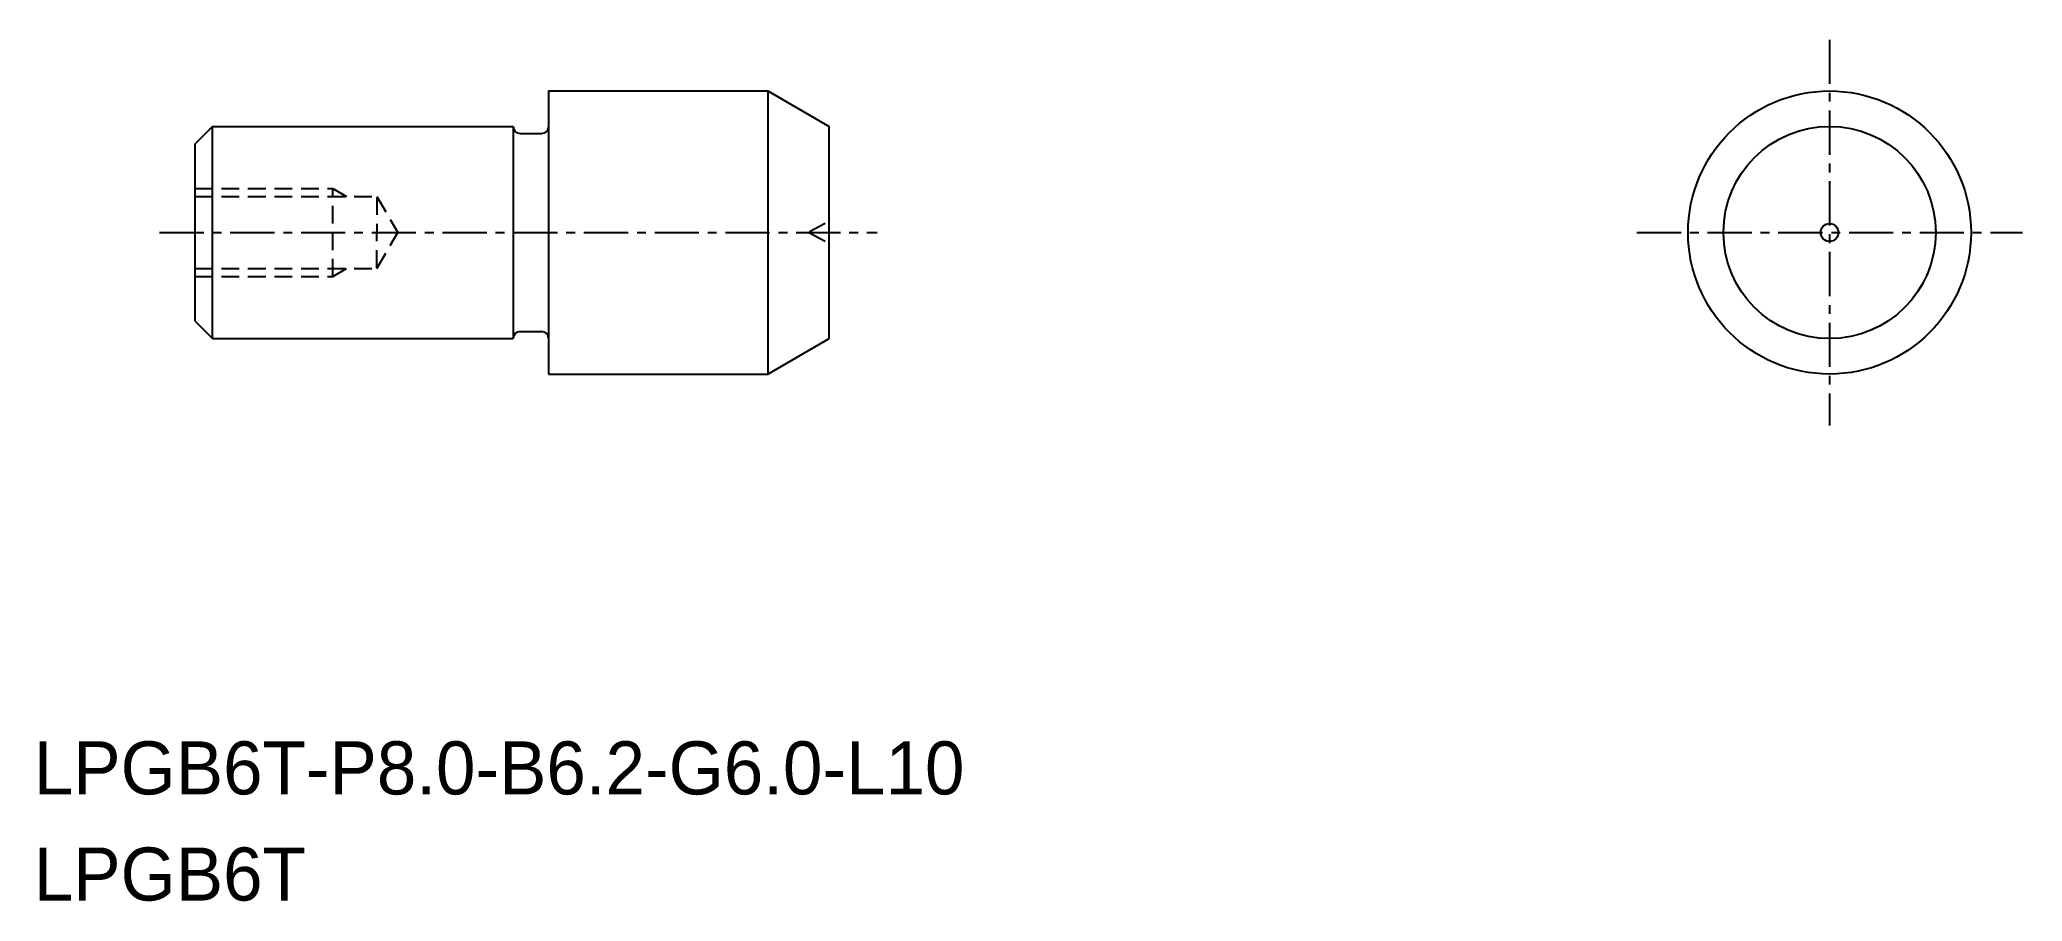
# Model space of a CAD drawing. Extents: x -1469.2 to -1413.1, y -397.6 to -373.2.
import ezdxf

# ---------------------------------------------------------------- set-up
doc = ezdxf.new("R2010")
doc.units = 0
doc.linetypes.add('CENTER', pattern=[2, 1.25, -0.25, 0.25, -0.25])
doc.linetypes.add('DASHED', pattern=[0.75, 0.5, -0.25])
doc.layers.get('0').update_dxf_attribs({"linetype": 'CONTINUOUS'})
doc.layers.add('CENTER', color=1, linetype='CENTER')

msp = doc.modelspace()

# ---------------------------------------------------------------- linework, layer by layer
at = {"color": 7, "linetype": 'CONTINUOUS'}
for p, q in [((-1454.797, -374.698), (-1448.597, -374.698)), ((-1454.797, -374.698), (-1454.797, -382.698)), ((-1464.297, -375.698), (-1464.797, -376.198)), ((-1464.297, -381.698), (-1464.297, -375.698)), ((-1464.297, -375.698), (-1455.797, -375.698)), ((-1455.797, -375.698), (-1455.797, -381.698)), ((-1455.597, -375.898), (-1454.997, -375.898)), ((-1464.797, -376.198), (-1464.797, -381.198)), ((-1464.797, -381.198), (-1464.297, -381.698)), ((-1464.297, -381.698), (-1455.797, -381.698)), ((-1455.597, -381.498), (-1454.997, -381.498)), ((-1454.797, -382.698), (-1448.597, -382.698))]:
    msp.add_line(p, q, dxfattribs=at)
at = {"linetype": 'CONTINUOUS'}
for p, q in [((-1448.597, -374.698), (-1448.597, -382.698)), ((-1448.597, -374.698), (-1446.865, -375.698)), ((-1446.865, -381.698), (-1446.865, -375.698)), ((-1448.597, -382.698), (-1446.865, -381.698))]:
    msp.add_line(p, q, dxfattribs=at)
at = {"color": 3, "linetype": 'DASHED'}
for p, q in [((-1464.797, -377.453), (-1460.897, -377.453)), ((-1464.797, -377.677), (-1459.652, -377.677)), ((-1460.897, -377.453), (-1460.509, -377.677)), ((-1460.897, -379.943), (-1460.897, -377.453)), ((-1459.652, -377.677), (-1459.063, -378.698)), ((-1459.652, -377.702), (-1459.652, -378.698)), ((-1459.652, -379.718), (-1459.063, -378.698)), ((-1459.652, -379.694), (-1459.652, -378.698)), ((-1446.977, -378.446), (-1447.459, -378.698)), ((-1446.977, -378.95), (-1447.459, -378.698)), ((-1464.797, -379.718), (-1459.652, -379.718)), ((-1464.797, -379.943), (-1460.897, -379.943)), ((-1460.897, -379.943), (-1460.509, -379.718))]:
    msp.add_line(p, q, dxfattribs=at)
at = {"linetype": 'CONTINUOUS'}
for radius in [4, 3, 0.252]:
    msp.add_circle((-1418.578, -378.698), radius, dxfattribs=at)
at = {"color": 3, "linetype": 'DASHED'}
msp.add_circle((-1418.578, -378.698), 3, dxfattribs=at)
at = {"color": 7, "linetype": 'CONTINUOUS'}
for centre, start, end in [((-1455.597, -375.698), 180, 270), ((-1454.997, -375.698), 270, 0), ((-1455.597, -381.698), 90, 180), ((-1454.997, -381.698), 0, 90)]:
    msp.add_arc(centre, 0.2, start, end, dxfattribs=at)
at = {"layer": 'CENTER', "color": 1, "linetype": 'CENTER'}
for p, q in [((-1418.578, -373.248), (-1418.578, -384.148)), ((-1465.797, -378.698), (-1445.503, -378.698)), ((-1424.028, -378.698), (-1413.128, -378.698))]:
    msp.add_line(p, q, dxfattribs=at)

# ---------------------------------------------------------------- texts
for s, p in [('LPGB6T-P8.0-B6.2-G6.0-L10 ', (-1469.352, -394.58)), ('LPGB6T', (-1469.352, -397.58))]:
    msp.add_text(s, height=1.5).set_placement(p)

doc.saveas('drawing.dxf')
